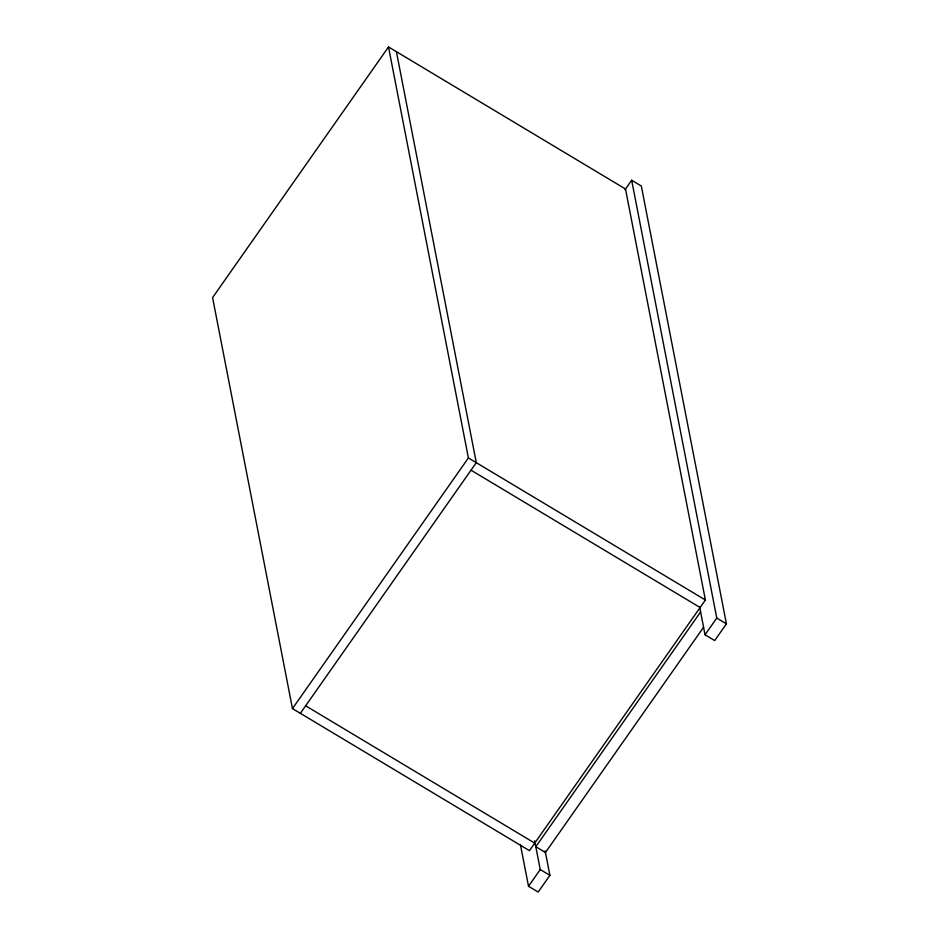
<?xml version="1.0" encoding="UTF-8"?>
<svg xmlns="http://www.w3.org/2000/svg" width="939" height="939" viewBox="0 0 939 939"><rect width="100%" height="100%" fill="white"/><g stroke="black" fill="none" stroke-linecap="round" stroke-linejoin="round"><path stroke-width="1.41" d="M388.511 46.95L212.578 297.604L292.463 708.593L529.455 850.652L705.389 599.998L625.503 189.009L388.511 46.95L468.397 457.939L292.463 708.593M624.963 189.784L631.665 180.241L641.325 186.028L726.422 623.848L714.696 640.562L705.036 634.776L699.614 606.852M300.363 713.323L476.296 462.669L396.411 51.68M700.6 611.935L535.805 846.708L545.453 852.495L703.534 627.299M545.136 850.851L549.902 875.336L538.164 892.05L528.516 886.263L540.242 869.549L534.643 840.745M705.036 634.776L716.774 618.062L631.665 180.241M468.397 457.939L705.389 599.998M471.026 470.193L700.118 607.51M716.774 618.062L726.422 623.848M305.644 705.811L534.737 843.128M540.242 869.549L549.902 875.336M520.394 844.501L528.516 886.263"/></g></svg>
